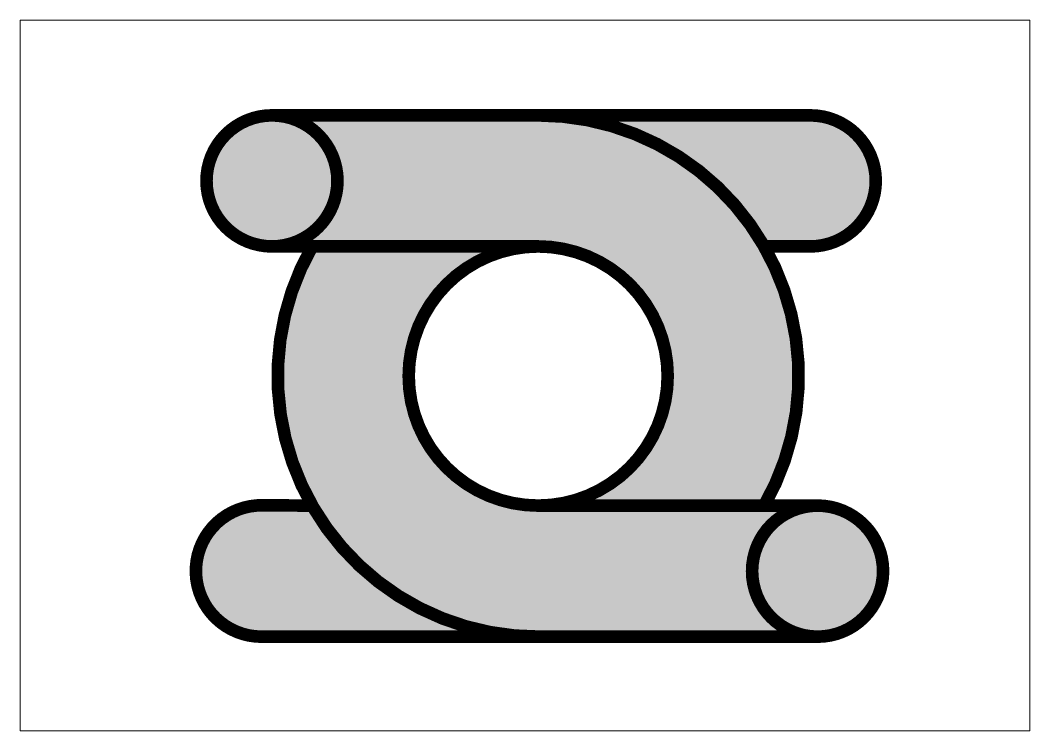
# Paper-space layout 'Layout1' of a CAD drawing. Header units: millimetres. Extents: x -18 to 276, y -7 to 200.
# The model-space entities are those that its viewports show. They can reach past a viewport. Long polylines and large blocks are cut down to what shows.
import ezdxf

# ---------------------------------------------------------------- set-up
doc = ezdxf.new("R2010")
doc.units = ezdxf.units.MM
doc.layers.get('0').update_dxf_attribs({"true_color": 0xffffff})

msp = doc.modelspace()

# ---------------------------------------------------------------- hatches: boundary and pattern name
at = {"true_color": 0x490032, "transparency": 33554687}
h = msp.add_hatch(color=228, dxfattribs=at)
h.dxf.hatch_style = 1
h.paths.add_polyline_path([(2709.08, 1533.06), (2645.74, 1533.06, -1), (2645.74, 1501.9), (2709.08, 1501.9, -1), (2709.08, 1440.28), (2762.85, 1440.28, 0.57628)])
h.paths.add_polyline_path([(2775.56, 1440.28), (2709.08, 1440.28, -1), (2709.08, 1501.9), (2655.31, 1501.9, 0.266208), (2655.31, 1440.28, 0.267503), (2708.78, 1409.12), (2775.56, 1409.12, -1)])
h.paths.add_polyline_path([(2655.31, 1440.28), (2643.05, 1440.35, 0.993758), (2643.25, 1409.12), (2708.78, 1409.12, -0.267503)])
h.paths.add_polyline_path([(2773.82, 1533.06), (2709.08, 1533.06, -0.268824), (2762.85, 1501.9), (2773.82, 1501.9, 1)])
h = msp.add_hatch(color=228, dxfattribs=at)
h.dxf.hatch_style = 1
h.paths.add_polyline_path([(2645.74, 1501.9, 1), (2645.74, 1533.06, 1)])
h = msp.add_hatch(color=228, dxfattribs=at)
h.dxf.hatch_style = 1
h.paths.add_polyline_path([(2775.56, 1440.28, 0.999999), (2775.56, 1409.12, 0.999999)])

# ---------------------------------------------------------------- linework, layer by layer
at = {"const_width": 3}
for points in [[(2645.74, 1533.06, 1), (2645.74, 1501.9, 1), (2645.74, 1533.06), (2773.82, 1533.06, -1), (2773.82, 1501.9), (2762.6, 1501.9)], [(2762.85, 1440.28, 0.57628), (2709.08, 1533.06)], [(2655.31, 1501.9, 0.577914), (2709.39, 1409.12)], [(2643.62, 1440.35, 1.011806), (2643.25, 1409.12), (2775.56, 1409.12)]]:
    msp.add_lwpolyline(points, format="xyb", dxfattribs=at)
for points in [[(2709.08, 1501.9), (2645.74, 1501.9)], [(2655.31, 1440.28), (2643.05, 1440.35)], [(2775.56, 1440.28), (2709.08, 1440.28)]]:
    msp.add_lwpolyline(points, dxfattribs=at)
for points in [[(2709.08, 1440.28, 1), (2709.08, 1501.9, 1)], [(2775.56, 1409.12, 0.999999), (2775.56, 1440.28, 0.999999)]]:
    msp.add_lwpolyline(points, format="xyb", close=True, dxfattribs=at)

psp = doc.layouts.get("Layout1")

# ---------------------------------------------------------------- viewports
at = {"layer": '0'}
psp.add_viewport(center=(128.88, 96.62), size=(294.58, 207.1655), view_center_point=(2705.94, 1471.21), view_height=168.942, dxfattribs=at)

doc.saveas('drawing.dxf')
